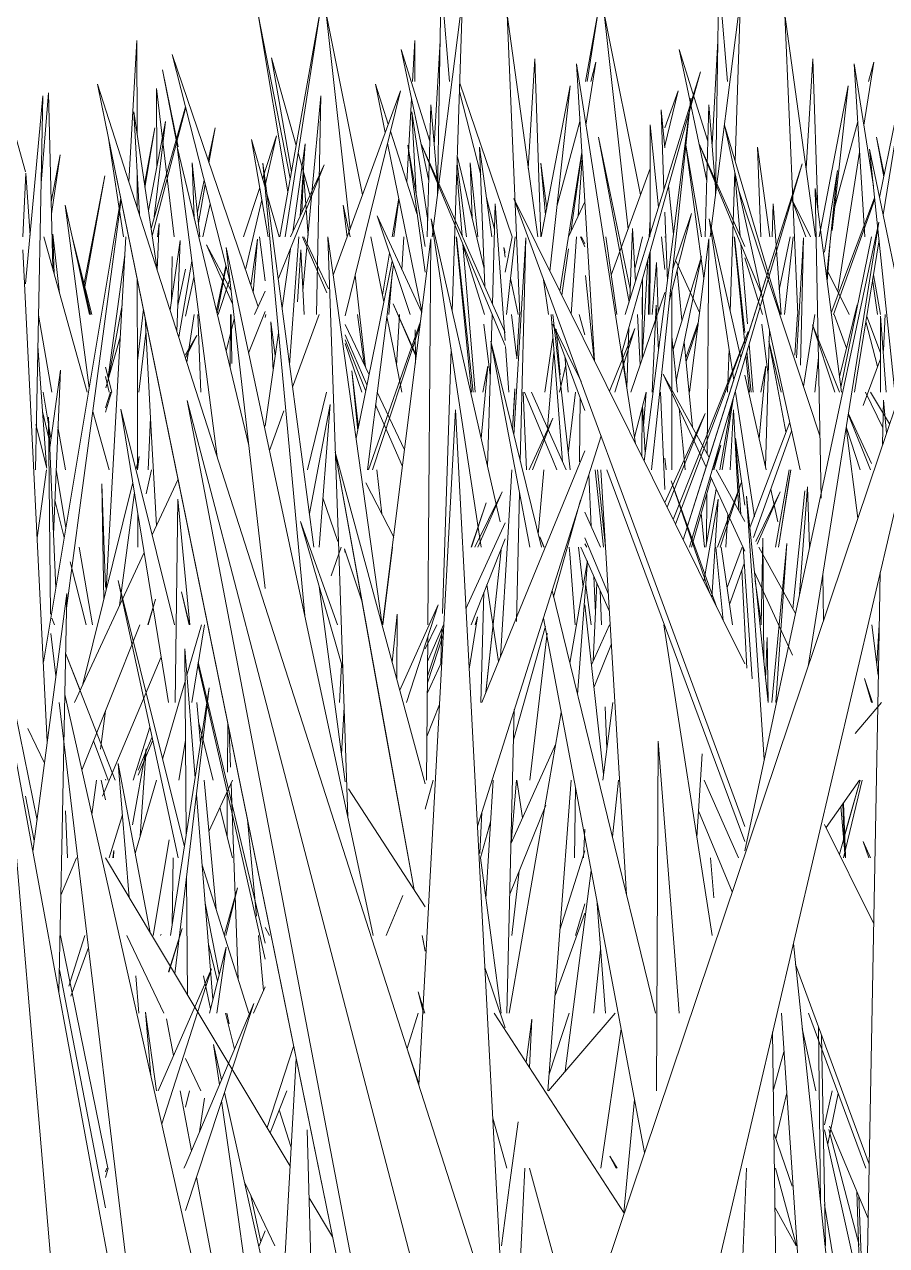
# Model space of a CAD drawing. Header units: millimetres. Extents: x -10020 to 20888, y -4665 to 12339.
# Drawn here: x 2876.51 to 2907.16, y 3072.05 to 3115.45 of the extents above; entities that cross this region are included whole.
import ezdxf

# ---------------------------------------------------------------- set-up
doc = ezdxf.new("R2010")
doc.units = ezdxf.units.MM
doc.layers.add('G-IMPT', color=8, linetype='Continuous', lineweight=9)

# ---------------------------------------------------------------- blocks, each defined once
blk = doc.blocks.new('Grass Array - 25_dwg-V37-West')
at = {"layer": 'G-IMPT'}
blk.add_line((2898.471, 3105.142), (2898.474, 3106.381), dxfattribs=at)
blk = doc.blocks.new('Grass Array - 25_dwg-V38-West')
at = {"layer": 'G-IMPT'}
for p, q in [((2891.194, 3109.421), (2891.317, 3117.087)), ((2891.619, 3113.419), (2891.317, 3117.087)), ((2891.001, 3107.901), (2892.082, 3116.393)), ((2891.719, 3105.25), (2892.082, 3116.393)), ((2885.584, 3107.901), (2887.031, 3115.987)), ((2885.775, 3107.901), (2887.031, 3115.987)), ((2888.527, 3109.39), (2887.236, 3115.838)), ((2888.085, 3108.178), (2887.236, 3115.838)), ((2894.753, 3107.901), (2893.663, 3115.8)), ((2894.118, 3105.142), (2893.663, 3115.8)), ((2880.223, 3109.853), (2880.503, 3114.874)), ((2880.51, 3111.572), (2880.503, 3114.874)), ((2890.923, 3111.306), (2889.898, 3114.557)), ((2890.884, 3109.889), (2889.898, 3114.557)), ((2891.075, 3111.166), (2891.281, 3114.865)), ((2906.905, 3109.301), (2908.014, 3114.749)), ((2907.033, 3108.687), (2908.014, 3114.749)), ((2875.413, 3114.264), (2876.55, 3110.205)), ((2884.812, 3105.409), (2881.758, 3114.385)), ((2883.816, 3106.294), (2881.758, 3114.385)), ((2894.652, 3114.224), (2894.418, 3110.33)), ((2894.418, 3110.33), (2894.652, 3114.224)), ((2894.652, 3114.224), (2894.864, 3107.901)), ((2898.234, 3100.537), (2896.129, 3114.054)), ((2896.768, 3103.49), (2896.129, 3114.054)), ((2896.47, 3111.866), (2896.824, 3114.105)), ((2896.638, 3113.419), (2896.824, 3114.105)), ((2897.736, 3103.741), (2900.54, 3113.761)), ((2897.863, 3105.142), (2900.54, 3113.761)), ((2894.84, 3064.311), (2879.107, 3113.33)), ((2879.107, 3113.33), (2881.504, 3101.573)), ((2892.425, 3048), (2879.107, 3113.33)), ((2894.881, 3107.901), (2895.909, 3113.261)), ((2895.183, 3106.681), (2895.909, 3113.261)), ((2876.55, 3106.228), (2877.166, 3112.908)), ((2876.935, 3101.419), (2877.166, 3112.908)), ((2887.488, 3106.536), (2889.873, 3113.087)), ((2887.912, 3105.089), (2889.873, 3113.087)), ((2899.001, 3101.511), (2900.202, 3112.826)), ((2881.008, 3108.197), (2882.231, 3112.522)), ((2881.047, 3107.934), (2882.231, 3112.466)), ((2890.829, 3107.901), (2890.959, 3112.591)), ((2891.198, 3109.668), (2890.959, 3112.591)), ((2899.273, 3111.06), (2899.138, 3112.416)), ((2899.243, 3109.585), (2899.138, 3112.416)), ((2880.395, 3112.346), (2881.224, 3106.734)), ((2880.395, 3112.346), (2880.596, 3108.693)), ((2895.437, 3108.983), (2896.254, 3111.998)), ((2898.535, 3099.932), (2900.137, 3112.32)), ((2899.046, 3108.952), (2898.746, 3111.885)), ((2898.746, 3107.983), (2898.746, 3111.885)), ((2903.387, 3105.142), (2901.393, 3111.863)), ((2901.909, 3109.542), (2901.393, 3111.863)), ((2883.359, 3100.082), (2881.932, 3111.1)), ((2884.485, 3100.487), (2881.932, 3111.1)), ((2885.06, 3109.656), (2884.574, 3111.365)), ((2885.175, 3107.901), (2884.574, 3111.365)), ((2886.047, 3108.07), (2886.491, 3111.207)), ((2886.309, 3108.634), (2886.491, 3111.207)), ((2890.752, 3107.559), (2890.139, 3111.155)), ((2890.752, 3106.649), (2890.139, 3111.155)), ((2893.592, 3104.503), (2890.603, 3111.227)), ((2893.592, 3104.038), (2890.603, 3111.227)), ((2892.875, 3106.117), (2892.69, 3111.084)), ((2893.121, 3107.901), (2892.69, 3111.084)), ((2898.046, 3106.044), (2896.914, 3111.441)), ((2898, 3105.581), (2896.914, 3111.441)), ((2895.537, 3105.967), (2896.319, 3110.912)), ((2908.075, 3103.666), (2906.548, 3111.019)), ((2907.454, 3102.383), (2906.548, 3111.019)), ((2882.544, 3108.554), (2882.468, 3110.526)), ((2882.749, 3107.901), (2882.468, 3110.526)), ((2886.022, 3099.294), (2884.981, 3110.517)), ((2886.8, 3096.865), (2884.981, 3110.517)), ((2885.53, 3106.395), (2887.158, 3110.463)), ((2885.969, 3107.901), (2887.158, 3110.463)), ((2892.072, 3107.922), (2891.881, 3110.24)), ((2899.927, 3097.13), (2904.15, 3110.492)), ((2904.15, 3110.492), (2900.151, 3096.865)), ((2904.15, 3110.492), (2900.676, 3099.5)), ((2905.406, 3110.258), (2904.954, 3107.358)), ((2904.954, 3107.358), (2905.406, 3110.258)), ((2905.406, 3110.258), (2905.021, 3106.469)), ((2876.45, 3107.901), (2876.553, 3110.168)), ((2876.709, 3107.952), (2876.553, 3110.168)), ((2880.514, 3108.946), (2880.512, 3110.215)), ((2895.704, 3048), (2910.215, 3110.025)), ((2906.545, 3099.117), (2910.215, 3110.025)), ((2885.56, 3107.901), (2885.126, 3109.426)), ((2899.578, 3107.997), (2899.407, 3109.713)), ((2904.786, 3100.828), (2901.902, 3109.542)), ((2904.084, 3099.624), (2901.902, 3109.542)), ((2905.553, 3102.383), (2904.611, 3109.62)), ((2904.83, 3098.615), (2904.611, 3109.62)), ((2877.182, 3092.78), (2879.935, 3109.271)), ((2878.81, 3102.533), (2877.956, 3109.02)), ((2878.824, 3105.142), (2877.956, 3109.02)), ((2878.503, 3098.445), (2879.943, 3109.23)), ((2882.853, 3107.901), (2883.11, 3109.068)), ((2893.141, 3105.517), (2893.245, 3109.073)), ((2893.592, 3104.22), (2893.245, 3109.073)), ((2893.901, 3109.262), (2902.113, 3092.728)), ((2893.901, 3109.262), (2896.432, 3102.383)), ((2905.186, 3105.204), (2906.731, 3109.281)), ((2905.267, 3105.142), (2906.735, 3109.239)), ((2890.219, 3105.142), (2889.043, 3108.65)), ((2890.631, 3105.211), (2889.043, 3108.65)), ((2893.415, 3097.775), (2890.972, 3108.541)), ((2892.748, 3096.865), (2890.972, 3108.541)), ((2898.748, 3108.514), (2898.713, 3107.901)), ((2898.748, 3108.514), (2898.739, 3107.901)), ((2899.363, 3106.338), (2899.273, 3108.774)), ((2899.441, 3105.652), (2900.225, 3108.729)), ((2899.559, 3106.768), (2900.225, 3108.729)), ((2881.225, 3106.731), (2881.298, 3108.375)), ((2881.241, 3107.901), (2881.298, 3108.375)), ((2898.034, 3105.692), (2898.121, 3108.192)), ((2898.228, 3106.318), (2898.121, 3108.192)), ((2906.88, 3108.417), (2904.364, 3092.632)), ((2906.88, 3108.417), (2904.611, 3097.786)), ((2877.196, 3107.901), (2878.743, 3102.383)), ((2878.91, 3105.142), (2878.215, 3107.847)), ((2878.862, 3105.142), (2878.215, 3107.847)), ((2879.415, 3095.354), (2880.115, 3107.901)), ((2881.26, 3107.901), (2881.262, 3107.907)), ((2881.26, 3107.901), (2881.262, 3107.907)), ((2882.976, 3107.612), (2883.849, 3106.003)), ((2882.976, 3107.612), (2883.904, 3105.522)), ((2883.904, 3105.522), (2882.976, 3107.612)), ((2885.936, 3103.35), (2886.257, 3107.901)), ((2887.261, 3105.913), (2886.397, 3107.901)), ((2887.312, 3106.053), (2886.437, 3107.901)), ((2889.23, 3094.106), (2887.297, 3107.898)), ((2887.667, 3097.07), (2887.297, 3107.898)), ((2889.288, 3105.586), (2888.825, 3107.901)), ((2889.625, 3097.224), (2890.96, 3107.823)), ((2890.848, 3094.106), (2890.96, 3107.823)), ((2892.405, 3102.383), (2891.858, 3107.901)), ((2892.463, 3102.383), (2891.868, 3107.901)), ((2892.329, 3104.804), (2892.096, 3107.637)), ((2893.592, 3106.65), (2893.847, 3107.901)), ((2893.645, 3105.142), (2893.955, 3107.901)), ((2894.328, 3107.862), (2893.906, 3100.855)), ((2894.328, 3107.862), (2894.136, 3099.921)), ((2899.273, 3106.739), (2899.154, 3107.901)), ((2905.531, 3102.549), (2906.62, 3107.901)), ((2906.098, 3102.909), (2906.887, 3107.789)), ((2877.322, 3089.956), (2876.457, 3107.44)), ((2885.931, 3096.966), (2883.674, 3107.524)), ((2885.071, 3095.399), (2883.674, 3107.524)), ((2885.666, 3105.375), (2885.963, 3107.478)), ((2892.867, 3105.142), (2892.101, 3107.571)), ((2898.73, 3107.293), (2898.698, 3105.142)), ((2898.745, 3105.142), (2898.746, 3107.35)), ((2899.564, 3103.896), (2900.577, 3107.201)), ((2899.679, 3102.77), (2900.577, 3107.201)), ((2905.04, 3106.32), (2905.134, 3107.582)), ((2888.3, 3100.745), (2889.584, 3107.035)), ((2888.703, 3099.624), (2889.623, 3106.918)), ((2898.666, 3107.066), (2898.469, 3103.558)), ((2898.828, 3105.142), (2898.971, 3106.988)), ((2899.038, 3105.233), (2898.971, 3106.988)), ((2880.526, 3102.942), (2880.519, 3106.404)), ((2882.231, 3105.084), (2882.534, 3106.455)), ((2888.63, 3103.266), (2888.267, 3106.539)), ((2889.584, 3106.602), (2889.465, 3105.142)), ((2895.134, 3105.142), (2894.963, 3106.375)), ((2896.758, 3103.51), (2896.454, 3106.529)), ((2898.466, 3103.55), (2898.474, 3106.381)), ((2899.882, 3104.934), (2899.707, 3106.697)), ((2906.829, 3105.142), (2906.66, 3106.387)), ((2906.935, 3105.142), (2906.687, 3106.552)), ((2884.688, 3105.142), (2885.071, 3105.968)), ((2898.07, 3102.383), (2899.273, 3105.925)), ((2899.525, 3099.624), (2899.516, 3105.946)), ((2890.432, 3103.63), (2889.613, 3105.523)), ((2890.439, 3103.688), (2889.613, 3105.523)), ((2898.819, 3102.383), (2898.97, 3105.477)), ((2899.044, 3103.869), (2898.97, 3105.477)), ((2905.483, 3102.921), (2906.114, 3105.481)), ((2877.009, 3105.112), (2877.485, 3102.384)), ((2877.485, 3102.383), (2877.009, 3105.112)), ((2880.796, 3105.048), (2881.017, 3101.01)), ((2882.279, 3103.447), (2882.545, 3105.142)), ((2882.781, 3102.383), (2882.675, 3105.142)), ((2883.82, 3103.272), (2883.832, 3105.142)), ((2883.88, 3103.402), (2883.856, 3105.142)), ((2884.477, 3103.765), (2885.071, 3105.249)), ((2885.071, 3105.037), (2885.09, 3105.142)), ((2886.041, 3102.562), (2886.98, 3105.142)), ((2889.637, 3103.843), (2889.391, 3105.073)), ((2892.973, 3099.722), (2893.13, 3105.142)), ((2894.105, 3105.142), (2894.01, 3103.563)), ((2894.01, 3103.563), (2894.105, 3105.142)), ((2895.636, 3099.905), (2895.227, 3105.142)), ((2895.904, 3099.624), (2895.296, 3105.142)), ((2898.399, 3103.352), (2898.296, 3105.142)), ((2904.608, 3105.142), (2904.207, 3102.576)), ((2904.207, 3102.576), (2904.608, 3105.142)), ((2906.939, 3103.773), (2906.448, 3105.072)), ((2906.938, 3105.076), (2906.94, 3102.383)), ((2906.938, 3105.076), (2907.136, 3102.383)), ((2907.136, 3102.383), (2906.938, 3105.076)), ((2907.05, 3103.86), (2907.11, 3105.142)), ((2883.678, 3103.842), (2883.966, 3104.988)), ((2885.262, 3104.884), (2885.427, 3103.688)), ((2885.262, 3104.884), (2885.35, 3103.142)), ((2888.759, 3102.994), (2887.912, 3104.784)), ((2890.591, 3104.895), (2888.736, 3099.624)), ((2890.575, 3104.766), (2888.877, 3099.624)), ((2892.329, 3104.804), (2892.529, 3102.383)), ((2893.068, 3102.989), (2892.839, 3104.801)), ((2896.293, 3102.763), (2895.297, 3104.795)), ((2896.433, 3101.732), (2895.297, 3104.795)), ((2897.301, 3102.417), (2898.212, 3104.641)), ((2897.497, 3102.383), (2898.212, 3104.641)), ((2897.924, 3102.53), (2897.999, 3104.682)), ((2905.312, 3102.383), (2904.524, 3104.775)), ((2905.481, 3102.383), (2904.524, 3104.775)), ((2906.837, 3103.288), (2906.419, 3104.893)), ((2879.407, 3102.537), (2879.916, 3104.335)), ((2880.575, 3102.383), (2880.827, 3104.473)), ((2885.071, 3101.173), (2885.54, 3104.485)), ((2888.685, 3102.634), (2887.912, 3104.415)), ((2888.641, 3102.418), (2887.912, 3104.236)), ((2894.885, 3096.865), (2893.089, 3104.187)), ((2894.477, 3096.865), (2893.089, 3104.187)), ((2895.292, 3104.31), (2895.009, 3102.383)), ((2899.719, 3102.383), (2899.518, 3104.347)), ((2899.567, 3097.854), (2902.236, 3104.53)), ((2899.648, 3097.692), (2902.236, 3104.53)), ((2900.26, 3101.135), (2899.96, 3104.155)), ((2877.288, 3099.743), (2876.987, 3104.011)), ((2888.499, 3102.383), (2887.912, 3104.11)), ((2889.637, 3103.843), (2889.929, 3102.383)), ((2891.368, 3094.508), (2891.675, 3103.917)), ((2893.724, 3102.383), (2893.608, 3104)), ((2895.333, 3103.787), (2895.099, 3101.113)), ((2892.745, 3100.727), (2892.981, 3103.303)), ((2892.809, 3102.383), (2892.981, 3103.303)), ((2895.526, 3102.383), (2895.751, 3103.349)), ((2895.832, 3102.383), (2895.713, 3103.671)), ((2904.73, 3103.613), (2904.605, 3102.383)), ((2906.32, 3101.903), (2906.94, 3103.563)), ((2877.406, 3100.407), (2877.786, 3103.162)), ((2877.539, 3097.318), (2877.786, 3103.162)), ((2879.618, 3102.383), (2879.391, 3103.27)), ((2879.522, 3102.383), (2879.391, 3102.933)), ((2880.526, 3102.942), (2880.532, 3099.624)), ((2888.354, 3101.011), (2888.143, 3103.132)), ((2888.378, 3101.128), (2888.143, 3103.132)), ((2900.742, 3099.708), (2899.219, 3103.021)), ((2900.853, 3100.061), (2899.219, 3103.021)), ((2906.098, 3102.909), (2906.012, 3102.383)), ((2893.859, 3101.05), (2893.946, 3102.503)), ((2877.452, 3100.741), (2877.178, 3102.383)), ((2879.391, 3101.825), (2879.562, 3102.383)), ((2879.391, 3101.667), (2879.605, 3102.383)), ((2884.817, 3092.411), (2882.297, 3102.077)), ((2888.319, 3070.558), (2882.297, 3102.077)), ((2886.572, 3099.624), (2887.248, 3102.383)), ((2890.017, 3100.335), (2889.05, 3102.378)), ((2893.859, 3101.05), (2893.939, 3102.383)), ((2894.354, 3099.624), (2894.236, 3102.383)), ((2895.275, 3099.993), (2894.281, 3102.383)), ((2895.761, 3099.624), (2894.535, 3102.383)), ((2895.841, 3100.196), (2896.098, 3102.383)), ((2896.236, 3099.903), (2896.264, 3102.187)), ((2896.433, 3102.382), (2898.002, 3098.117)), ((2898.197, 3100.776), (2898.607, 3102.383)), ((2898.52, 3101.179), (2898.614, 3102.383)), ((2899.273, 3098.922), (2899.113, 3102.383)), ((2901.312, 3099.624), (2901.697, 3102.134)), ((2907.027, 3101.107), (2906.409, 3102.383)), ((2907.264, 3101.254), (2906.578, 3102.383)), ((2907.046, 3102.099), (2907.016, 3100.515)), ((2907.046, 3102.099), (2907.152, 3100.92)), ((2878.937, 3101.694), (2879.517, 3099.624)), ((2879.936, 3101.775), (2881.844, 3094.106)), ((2879.936, 3101.775), (2881.495, 3092.161)), ((2892.425, 3048), (2881.504, 3101.573)), ((2885.732, 3101.713), (2885.218, 3100.302)), ((2886.641, 3098.061), (2887.379, 3101.94)), ((2886.985, 3096.865), (2887.379, 3101.94)), ((2889.942, 3099.742), (2888.993, 3101.926)), ((2890.529, 3077.745), (2891.832, 3101.747)), ((2892.337, 3092.13), (2891.832, 3101.747)), ((2898.462, 3101.814), (2898.46, 3100.083)), ((2898.572, 3100.218), (2898.482, 3101.891)), ((2900.702, 3101.615), (2899.273, 3098.453)), ((2899.273, 3098.453), (2900.702, 3101.615)), ((2900.702, 3101.615), (2899.35, 3098.29)), ((2899.911, 3100.506), (2899.778, 3101.805)), ((2901.225, 3099.624), (2901.645, 3101.953)), ((2906.585, 3099.624), (2905.794, 3101.601)), ((2905.796, 3101.612), (2906.62, 3099.845)), ((2876.935, 3101.419), (2876.899, 3099.624)), ((2877.305, 3099.675), (2876.915, 3101.23)), ((2877.622, 3095.413), (2877.359, 3101.488)), ((2877.43, 3094.485), (2877.359, 3101.488)), ((2877.966, 3099.624), (2877.701, 3101.147)), ((2877.966, 3099.624), (2877.701, 3101.147)), ((2880.91, 3099.624), (2880.992, 3101.473)), ((2894.456, 3099.624), (2895.291, 3101.454)), ((2894.567, 3099.624), (2895.291, 3101.454)), ((2899.001, 3101.511), (2898.801, 3099.624)), ((2902.848, 3099.036), (2903.712, 3101.315)), ((2906.136, 3097.899), (2905.717, 3101.119)), ((2906.222, 3099.624), (2905.721, 3101.144)), ((2881.202, 3097.635), (2881.017, 3101.01)), ((2892.609, 3086.95), (2897.005, 3100.828)), ((2902.113, 3098.359), (2901.78, 3100.748)), ((2901.971, 3098.036), (2901.78, 3100.748)), ((2902.425, 3097.213), (2903.781, 3100.998)), ((2887.549, 3100.245), (2890.752, 3088.46)), ((2887.549, 3100.245), (2889.241, 3090.879)), ((2890.359, 3084.694), (2887.549, 3100.245)), ((2894.135, 3094.692), (2896.433, 3100.298)), ((2899.911, 3100.506), (2900.001, 3099.624)), ((2900.969, 3099.624), (2901.263, 3100.501)), ((2901.011, 3099.624), (2901.263, 3100.501)), ((2880.47, 3099.624), (2880.586, 3100.092)), ((2880.524, 3099.624), (2880.586, 3100.092)), ((2895.275, 3099.993), (2895.428, 3099.624)), ((2899.273, 3100.038), (2899.322, 3099.624)), ((2876.956, 3087.164), (2874.426, 3099.624)), ((2876.964, 3097.202), (2877.298, 3099.624)), ((2877.981, 3097.564), (2877.638, 3099.624)), ((2880.837, 3098.768), (2881.026, 3099.624)), ((2889.208, 3098.059), (2889.034, 3099.624)), ((2893.832, 3099.624), (2893.699, 3097.405)), ((2894.969, 3099.624), (2894.769, 3097.338)), ((2896.659, 3097.605), (2896.568, 3099.45)), ((2897.089, 3096.865), (2896.797, 3099.624)), ((2896.877, 3099.624), (2897.165, 3096.865)), ((2897.001, 3099.624), (2897.914, 3084.517)), ((2902.113, 3086.413), (2897.214, 3099.624)), ((2899.927, 3097.13), (2900.676, 3099.5)), ((2902.113, 3096.724), (2900.891, 3099.384)), ((2902.113, 3097.778), (2901.094, 3099.624)), ((2903.212, 3096.865), (2903.693, 3099.624)), ((2903.316, 3096.865), (2903.747, 3099.624)), ((2903.747, 3099.624), (2903.683, 3099.215)), ((2878.587, 3092.002), (2880.358, 3099.171)), ((2879.33, 3095.009), (2879.264, 3099.125)), ((2879.391, 3095.444), (2879.264, 3099.125)), ((2881.048, 3097.303), (2881.97, 3099.288)), ((2886.022, 3099.294), (2886.472, 3094.437)), ((2888.644, 3099.156), (2889.638, 3097.224)), ((2894.84, 3064.311), (2906.545, 3099.117)), ((2900.858, 3095.255), (2899.499, 3099.23)), ((2901.121, 3094.726), (2899.499, 3099.23)), ((2900.218, 3096.865), (2900.922, 3099.315)), ((2901.149, 3096.865), (2901.983, 3099.162)), ((2901.237, 3096.865), (2901.983, 3099.162)), ((2902.848, 3099.036), (2902.266, 3097.501)), ((2903.316, 3096.865), (2903.683, 3099.215)), ((2904.06, 3095.201), (2904.343, 3099.013)), ((2904.414, 3096.865), (2904.343, 3099.013)), ((2877.591, 3098.535), (2877.922, 3097.213)), ((2879.886, 3094.799), (2880.416, 3098.812)), ((2881.87, 3091.347), (2881.967, 3098.582)), ((2882.382, 3094.106), (2881.967, 3098.582)), ((2887.121, 3098.623), (2887.649, 3097.07)), ((2893.488, 3098.831), (2892.524, 3096.865)), ((2893.488, 3098.831), (2892.622, 3096.865)), ((2894.109, 3098.809), (2893.998, 3094.23)), ((2896.279, 3098.537), (2895.318, 3095.102)), ((2900.659, 3095.655), (2901.168, 3098.574)), ((2900.727, 3096.865), (2901.1, 3098.93)), ((2900.947, 3095.076), (2901.168, 3098.574)), ((2902.942, 3091.347), (2902.172, 3098.685)), ((2902.805, 3089.324), (2902.172, 3098.685)), ((2904.249, 3098.875), (2903.822, 3094.682)), ((2878.503, 3098.445), (2878.003, 3094.701)), ((2880.535, 3098.081), (2880.537, 3096.865)), ((2892.383, 3096.865), (2892.918, 3098.444)), ((2892.402, 3096.865), (2892.918, 3098.444)), ((2896.988, 3096.865), (2896.433, 3098.114)), ((2902.113, 3086.946), (2898.002, 3098.117)), ((2900.565, 3098.073), (2900.685, 3096.865)), ((2887.822, 3092.555), (2886.323, 3097.788)), ((2887.64, 3094.106), (2886.323, 3097.788)), ((2892.203, 3094.683), (2893.592, 3097.73)), ((2902.113, 3086.08), (2904.611, 3097.786)), ((2889.625, 3097.224), (2889.233, 3094.106)), ((2893.433, 3092.978), (2893.699, 3097.405)), ((2894.987, 3096.865), (2894.831, 3097.236)), ((2894.974, 3096.865), (2894.831, 3097.236)), ((2896.433, 3097.207), (2897.269, 3095.196)), ((2878.929, 3094.106), (2878.448, 3096.865)), ((2878.929, 3094.106), (2878.448, 3096.865)), ((2885.931, 3096.966), (2888.903, 3083.07)), ((2887.765, 3096.865), (2887.407, 3095.85)), ((2887.667, 3097.07), (2888.002, 3087.284)), ((2888.504, 3094.963), (2887.884, 3096.81)), ((2887.912, 3096.683), (2887.884, 3096.81)), ((2889.595, 3096.865), (2889.244, 3094.106)), ((2892.383, 3094.106), (2893.592, 3097.162)), ((2892.909, 3091.7), (2893.454, 3096.771)), ((2892.915, 3091.716), (2893.454, 3096.771)), ((2895.892, 3096.629), (2895.873, 3096.865)), ((2896.364, 3095.451), (2896.208, 3096.865)), ((2897.306, 3094.58), (2896.283, 3096.865)), ((2896.504, 3096.865), (2896.433, 3096.992)), ((2901.083, 3096.865), (2901.352, 3094.261)), ((2901.271, 3096.865), (2901.68, 3094.106)), ((2901.68, 3094.106), (2901.271, 3096.865)), ((2902.025, 3096.865), (2901.483, 3095.435)), ((2902.383, 3092.185), (2902.053, 3096.865)), ((2903.914, 3094.516), (2902.617, 3096.865)), ((2902.694, 3094.106), (2902.761, 3097.192)), ((2902.787, 3092.826), (2902.761, 3097.192)), ((2903.073, 3091.347), (2903.607, 3097.006)), ((2903.222, 3091.347), (2903.607, 3097.006)), ((2878.138, 3096.353), (2878.701, 3094.106)), ((2878.283, 3091.347), (2880.761, 3096.684)), ((2895.892, 3096.629), (2896.089, 3094.106)), ((2895.896, 3092.746), (2896.525, 3096.384)), ((2896.17, 3091.628), (2896.525, 3096.384)), ((2901.572, 3094.833), (2902.094, 3096.29)), ((2903.812, 3093.028), (2902.456, 3095.978)), ((2906.93, 3095.987), (2906.864, 3092.482)), ((2882.193, 3086.214), (2879.846, 3095.687)), ((2881.636, 3087.373), (2879.846, 3095.687)), ((2887.912, 3088.528), (2886.986, 3095.471)), ((2893.365, 3092.812), (2892.95, 3095.539)), ((2896.461, 3095.523), (2896.656, 3094.106)), ((2896.726, 3092.814), (2896.861, 3095.573)), ((2896.81, 3094.527), (2896.746, 3095.831)), ((2902.695, 3094.186), (2902.489, 3095.668)), ((2904.884, 3095.892), (2904.916, 3094.272)), ((2876.81, 3086.049), (2878.013, 3095.227)), ((2877.94, 3091.628), (2878.013, 3095.227)), ((2880.894, 3094.106), (2881.168, 3095.027)), ((2880.909, 3094.106), (2881.168, 3095.027)), ((2882.372, 3094.106), (2882.09, 3095.288)), ((2882.36, 3094.106), (2882.09, 3095.288)), ((2892.73, 3091.347), (2892.844, 3095.271)), ((2898.946, 3080.311), (2895.262, 3095.327)), ((2897.026, 3094.106), (2896.973, 3095.324)), ((2889.848, 3091.785), (2891.221, 3094.815)), ((2890.084, 3091.347), (2891.221, 3094.815)), ((2894.135, 3094.692), (2892.764, 3091.347)), ((2897.096, 3088.803), (2896.433, 3094.824)), ((2877.482, 3094.352), (2877.578, 3094.106)), ((2877.482, 3094.352), (2877.578, 3094.106)), ((2889.578, 3092.781), (2889.757, 3094.485)), ((2889.744, 3092.171), (2889.757, 3094.485)), ((2892.316, 3092.53), (2892.613, 3094.399)), ((2892.533, 3094.106), (2892.613, 3094.399)), ((2894.954, 3094.351), (2898.555, 3075.357)), ((2877.628, 3092.293), (2877.447, 3093.805)), ((2880.611, 3094.106), (2878.546, 3088.947)), ((2882.283, 3092.322), (2882.8, 3094.106)), ((2882.453, 3091.347), (2882.907, 3094.106)), ((2891.171, 3094.106), (2890.752, 3093.251)), ((2890.831, 3092.051), (2891.4, 3093.793)), ((2890.833, 3092.283), (2891.41, 3093.989)), ((2891.408, 3094.106), (2890.837, 3092.81)), ((2891.31, 3092.726), (2891.351, 3093.977)), ((2895.027, 3094.065), (2893.896, 3090.022)), ((2895.091, 3093.815), (2894.477, 3088.588)), ((2897.31, 3094.106), (2896.668, 3092.686)), ((2896.668, 3092.686), (2897.31, 3094.106)), ((2900.955, 3083.07), (2899.236, 3094.106)), ((2906.861, 3092.322), (2906.629, 3094.106)), ((2906.809, 3092.723), (2906.887, 3094.106)), ((2890.803, 3088.588), (2890.844, 3093.666)), ((2897.376, 3093.431), (2896.755, 3091.903)), ((2902.855, 3092.178), (2902.913, 3093.658)), ((2902.945, 3091.347), (2902.913, 3093.658)), ((2877.97, 3093.102), (2879.734, 3088.588)), ((2877.97, 3093.101), (2878.485, 3091.783)), ((2879.283, 3088.025), (2881.363, 3092.974)), ((2882.576, 3088.665), (2882.208, 3093.254)), ((2882.259, 3086.633), (2882.208, 3093.254)), ((2884.01, 3086.879), (2882.678, 3092.713)), ((2885.071, 3082.79), (2882.688, 3092.778)), ((2887.708, 3091.347), (2887.785, 3092.684)), ((2890.828, 3091.669), (2891.346, 3092.805)), ((2906.025, 3048), (2906.864, 3092.482)), ((2877.142, 3084.248), (2875.689, 3092.117)), ((2878.349, 3060.998), (2875.689, 3092.117)), ((2881.419, 3089.34), (2882.231, 3092.142)), ((2881.626, 3091.347), (2881.495, 3092.161)), ((2884.817, 3092.411), (2892.285, 3063.757)), ((2892.337, 3092.13), (2893.592, 3068.243)), ((2906.366, 3092.205), (2906.616, 3091.347)), ((2906.366, 3092.205), (2906.653, 3091.347)), ((2906.653, 3091.347), (2906.366, 3092.205)), ((2877.94, 3091.628), (2877.847, 3086.783)), ((2877.94, 3091.628), (2887.795, 3048)), ((2881.702, 3083.07), (2883.077, 3091.866)), ((2882.128, 3083.951), (2883.077, 3091.866)), ((2878.434, 3085.585), (2877.742, 3091.347)), ((2882.771, 3089.907), (2882.637, 3091.347)), ((2887.781, 3089.509), (2887.869, 3091.178)), ((2891.263, 3091.277), (2890.816, 3090.146)), ((2897.068, 3088.588), (2897.425, 3091.347)), ((2897.215, 3089.72), (2897.151, 3091.201)), ((2906.035, 3090.247), (2906.98, 3091.347)), ((2879.211, 3089.695), (2879.391, 3091.052)), ((2890.358, 3084.695), (2889.241, 3090.879)), ((2890.359, 3084.694), (2889.241, 3090.879)), ((2893.922, 3091.095), (2893.66, 3080.311)), ((2895.059, 3087.909), (2895.591, 3090.988)), ((2877.222, 3089.192), (2876.632, 3090.427)), ((2880.377, 3088.588), (2880.968, 3090.478)), ((2882.701, 3090.66), (2883.216, 3088.588)), ((2883.725, 3088.875), (2883.736, 3090.623)), ((2883.833, 3089.053), (2883.785, 3090.385)), ((2879.484, 3088.588), (2878.961, 3089.983)), ((2881.043, 3090.129), (2880.552, 3088.949)), ((2880.552, 3088.767), (2881.067, 3090.016)), ((2881.998, 3088.588), (2882.231, 3090.002)), ((2893.807, 3086.352), (2895.399, 3089.877)), ((2893.807, 3086.352), (2895.399, 3089.877)), ((2898.98, 3077.552), (2899.041, 3089.969)), ((2899.615, 3082.501), (2899.041, 3089.969)), ((2879.391, 3089.465), (2879.733, 3088.588)), ((2880.353, 3087.005), (2880.831, 3089.697)), ((2880.625, 3086.6), (2880.831, 3089.697)), ((2900.596, 3089.52), (2900.41, 3086.568)), ((2880.978, 3083.173), (2879.842, 3089.182)), ((2880.235, 3084.413), (2879.842, 3089.182)), ((2878.903, 3087.365), (2879.065, 3088.588)), ((2879.391, 3087.89), (2879.234, 3088.588)), ((2879.401, 3088.588), (2879.391, 3088.624)), ((2880.447, 3085.984), (2881.201, 3088.588)), ((2882.893, 3088.588), (2883.318, 3084.001)), ((2883.061, 3086.768), (2883.908, 3088.588)), ((2890.752, 3087.554), (2891.033, 3088.588)), ((2892.915, 3084.37), (2893.168, 3088.588)), ((2894.004, 3088.588), (2893.808, 3086.355)), ((2894.211, 3087.247), (2894.007, 3088.588)), ((2895.119, 3077.552), (2895.943, 3088.588)), ((2897.63, 3088.588), (2897.415, 3086.569)), ((2901.894, 3085.829), (2900.667, 3088.588)), ((2905.007, 3086.903), (2906.196, 3088.588)), ((2905.476, 3085.958), (2906.213, 3088.588)), ((2905.624, 3085.829), (2906.29, 3088.588)), ((2906.211, 3088.588), (2905.626, 3086.501)), ((2906.213, 3088.588), (2905.627, 3086.495)), ((2883.208, 3080.794), (2882.623, 3088.084)), ((2883.71, 3086.604), (2883.72, 3088.184)), ((2884.108, 3081.493), (2883.854, 3088.473)), ((2888.027, 3088.283), (2890.752, 3084.089)), ((2896.065, 3085.829), (2896.096, 3088.328)), ((2876.55, 3088.021), (2876.859, 3086.429)), ((2895.059, 3087.909), (2893.744, 3080.311)), ((2895.047, 3087.702), (2893.763, 3084.541)), ((2905.666, 3086.001), (2905.535, 3087.651)), ((2905.668, 3085.889), (2905.602, 3087.746)), ((2905.694, 3085.889), (2905.621, 3087.773)), ((2878.037, 3085.829), (2877.965, 3087.494)), ((2879.515, 3085.829), (2879.992, 3087.358)), ((2881.636, 3087.373), (2881.969, 3085.829)), ((2883.457, 3087.619), (2883.903, 3085.829)), ((2892.702, 3085.984), (2892.769, 3087.454)), ((2900.469, 3087.501), (2901.669, 3084.616)), ((2877.847, 3086.783), (2877.733, 3081.048)), ((2884.01, 3086.879), (2885.071, 3082.229)), ((2884.437, 3087.186), (2884.762, 3083.755)), ((2893.079, 3087.104), (2892.722, 3085.83)), ((2896.383, 3085.829), (2896.433, 3086.851)), ((2904.954, 3087.009), (2906.695, 3083.503)), ((2881.649, 3086.471), (2881.089, 3083.07)), ((2906.327, 3086.41), (2906.585, 3085.829)), ((2906.327, 3086.41), (2906.519, 3085.829)), ((2906.519, 3085.829), (2906.327, 3086.41)), ((2879.649, 3085.829), (2879.689, 3086.088)), ((2879.669, 3085.829), (2879.689, 3086.088)), ((2895.546, 3083.271), (2896.433, 3086.076)), ((2895.546, 3083.271), (2896.433, 3086.076)), ((2878.361, 3085.829), (2877.802, 3084.498)), ((2881.296, 3061.758), (2878.434, 3085.585)), ((2881.062, 3083.034), (2879.387, 3085.829)), ((2881.764, 3083.464), (2881.796, 3085.829)), ((2882.825, 3085.562), (2884.481, 3080.311)), ((2893.131, 3082.73), (2892.722, 3085.829)), ((2900.896, 3085.829), (2901.018, 3084.404)), ((2905.694, 3085.889), (2905.697, 3085.829)), ((2882.27, 3085.142), (2882.302, 3080.963)), ((2894.099, 3085.369), (2893.829, 3083.07)), ((2895.732, 3078.249), (2896.654, 3085.383)), ((2883.607, 3083.082), (2884.085, 3084.757)), ((2883.667, 3083.07), (2884.085, 3084.757)), ((2877.142, 3084.248), (2882.456, 3055.48)), ((2882.934, 3084.214), (2883.435, 3081.685)), ((2883.435, 3081.685), (2882.934, 3084.214)), ((2889.956, 3084.495), (2889.372, 3083.07)), ((2896.433, 3084.194), (2896.103, 3083.07)), ((2896.85, 3084.351), (2897.165, 3080.311)), ((2881.858, 3081.705), (2882.128, 3083.951)), ((2895.371, 3080.932), (2896.433, 3083.859)), ((2881.63, 3081.778), (2882.113, 3083.312)), ((2881.636, 3081.764), (2882.113, 3083.312)), ((2885.071, 3083.353), (2885.223, 3083.07)), ((2885.223, 3083.07), (2885.071, 3083.353)), ((2879.467, 3074.793), (2877.787, 3083.07)), ((2878.089, 3081.266), (2878.653, 3083.07)), ((2881.46, 3080.311), (2880.143, 3083.07)), ((2885.951, 3074.873), (2881.062, 3083.034)), ((2881.364, 3083.12), (2881.341, 3083.07)), ((2884.827, 3083.07), (2885.012, 3081.108)), ((2890.752, 3082.515), (2890.652, 3083.07)), ((2890.752, 3082.517), (2890.652, 3083.07)), ((2890.752, 3082.517), (2890.652, 3083.07)), ((2878.788, 3082.64), (2878.16, 3080.916)), ((2883.375, 3081.448), (2883.051, 3082.755)), ((2883.085, 3080.311), (2883.683, 3082.657)), ((2883.343, 3080.311), (2883.683, 3082.657)), ((2893.131, 3082.73), (2893.449, 3080.311)), ((2896.99, 3082.558), (2896.751, 3080.311)), ((2899.615, 3082.501), (2899.783, 3080.311)), ((2903.841, 3082.782), (2905.761, 3064.486)), ((2906.533, 3074.935), (2903.919, 3082.039)), ((2877.749, 3081.844), (2879.391, 3073.384)), ((2880.464, 3081.632), (2880.573, 3080.311)), ((2881.26, 3077.552), (2883.155, 3081.881)), ((2881.387, 3076.37), (2883.155, 3081.881)), ((2882.873, 3081.63), (2883.124, 3080.464)), ((2893.592, 3079.787), (2892.873, 3081.933)), ((2885.071, 3081.238), (2884.651, 3080.311)), ((2890.5, 3081.062), (2890.694, 3080.311)), ((2890.5, 3081.062), (2890.747, 3080.311)), ((2890.747, 3080.311), (2890.5, 3081.062)), ((2881.206, 3077.552), (2880.816, 3080.341)), ((2880.998, 3078.091), (2880.816, 3080.341)), ((2882.216, 3074.878), (2884.665, 3080.656)), ((2882.231, 3073.296), (2884.665, 3080.656)), ((2883.974, 3079.027), (2883.656, 3080.311)), ((2883.708, 3080.311), (2883.784, 3079.929)), ((2890.108, 3079.054), (2890.506, 3080.311)), ((2893.207, 3080.311), (2897.829, 3073.198)), ((2897.503, 3080.311), (2895.133, 3077.552)), ((2895.163, 3078.14), (2895.867, 3080.311)), ((2904.535, 3063.757), (2903.415, 3080.311)), ((2906.422, 3074.793), (2904.376, 3080.311)), ((2881.806, 3078.799), (2881.559, 3080.104)), ((2894.343, 3078.563), (2894.549, 3080.089)), ((2894.466, 3078.374), (2894.549, 3080.089)), ((2897.723, 3079.746), (2897, 3074.793)), ((2903.248, 3069.275), (2903.106, 3079.639)), ((2904.646, 3077.552), (2904.158, 3079.759)), ((2904.737, 3079.816), (2904.807, 3073.582)), ((2904.99, 3072.034), (2904.84, 3079.535)), ((2883.234, 3079.198), (2883.515, 3077.942)), ((2883.234, 3079.198), (2883.438, 3077.761)), ((2885.133, 3076.24), (2886.076, 3079.118)), ((2882.776, 3077.552), (2882.231, 3078.695)), ((2885.635, 3069.275), (2886.167, 3078.698)), ((2890.137, 3078.964), (2890.532, 3077.802)), ((2903.134, 3077.598), (2903.508, 3078.935)), ((2882.445, 3075.418), (2882.041, 3077.552)), ((2882.231, 3076.964), (2882.381, 3077.552)), ((2882.73, 3076.091), (2882.904, 3077.286)), ((2883.616, 3077.486), (2886.685, 3063.757)), ((2885.831, 3077.552), (2885.241, 3076.059)), ((2897.817, 3073.217), (2898.199, 3077.235)), ((2903.215, 3075.845), (2903.608, 3077.471)), ((2905.221, 3077.552), (2904.954, 3076.343)), ((2905.062, 3075.666), (2905.437, 3077.449)), ((2883.519, 3077.191), (2884.034, 3073.569)), ((2885.564, 3076.875), (2885.988, 3075.528)), ((2893.154, 3076.581), (2893.655, 3074.793)), ((2893.765, 3074.286), (2894.056, 3076.443)), ((2886.556, 3076.159), (2886.923, 3063.757)), ((2903.156, 3076.015), (2903.802, 3074.161)), ((2906.43, 3069.472), (2904.954, 3076.158)), ((2906.179, 3072.06), (2905.104, 3076.177)), ((2905.129, 3076.295), (2906.497, 3073.004)), ((2897.319, 3075.219), (2897.539, 3074.793)), ((2897.319, 3075.219), (2897.578, 3074.793)), ((2879.49, 3074.793), (2879.391, 3074.471)), ((2879.391, 3074.663), (2879.432, 3074.793)), ((2882.216, 3074.878), (2882.18, 3074.793)), ((2893.925, 3067.161), (2894.293, 3074.793)), ((2894.467, 3074.793), (2895.966, 3069.275)), ((2902.172, 3074.793), (2901.955, 3069.275)), ((2903.202, 3074.793), (2903.955, 3072.034)), ((2885.172, 3060.998), (2882.622, 3074.479)), ((2885.41, 3072.034), (2884.328, 3074.3)), ((2893.765, 3074.286), (2893.461, 3072.034)), ((2884.552, 3073.832), (2884.908, 3072.178)), ((2906.222, 3070.417), (2906.094, 3073.972)), ((2906.165, 3073.803), (2906.313, 3070.003)), ((2885.821, 3060.998), (2884.034, 3073.569)), ((2887.461, 3072.354), (2886.627, 3073.746)), ((2903.192, 3073.385), (2903.941, 3072.034)), ((2904.954, 3073.504), (2906.094, 3066.516)), ((2885.071, 3072.576), (2884.849, 3072.034))]:
    blk.add_line(p, q, dxfattribs=at)
blk = doc.blocks.new('Grass Array - Grass Array-V40-West')
for name in ['Grass Array - 25_dwg-V38-West', 'Grass Array - 25_dwg-V37-West', 'Grass Array - 25_dwg-V37-West', 'Grass Array - 25_dwg-V37-West', 'Grass Array - 25_dwg-V37-West', 'Grass Array - 25_dwg-V37-West', 'Grass Array - 25_dwg-V37-West', 'Grass Array - 25_dwg-V37-West', 'Grass Array - 25_dwg-V37-West', 'Grass Array - 25_dwg-V37-West']:
    blk.add_blockref(name, (0, 0))
blk = doc.blocks.new('Grass Array - 25_dwg-V44-West')
at = {"layer": 'G-IMPT'}
for p, q in [((2901.073, 3109.421), (2901.196, 3117.087)), ((2901.499, 3113.419), (2901.196, 3117.087)), ((2900.88, 3107.901), (2901.961, 3116.393)), ((2901.772, 3110.585), (2901.961, 3116.393)), ((2896.45, 3113.419), (2896.91, 3115.987)), ((2896.511, 3113.419), (2896.91, 3115.987)), ((2885.954, 3109.968), (2884.821, 3115.803)), ((2885.871, 3109.504), (2884.821, 3115.803)), ((2898.406, 3109.39), (2897.115, 3115.838)), ((2897.965, 3108.178), (2897.115, 3115.838)), ((2904.632, 3107.901), (2903.542, 3115.8)), ((2903.998, 3105.142), (2903.542, 3115.8)), ((2890.302, 3113.419), (2890.383, 3114.874)), ((2890.385, 3113.419), (2890.383, 3114.874)), ((2900.803, 3111.306), (2899.777, 3114.557)), ((2900.763, 3109.889), (2899.777, 3114.557)), ((2900.955, 3111.166), (2901.161, 3114.865)), ((2885.292, 3114.264), (2886.165, 3111.149)), ((2885.292, 3114.264), (2885.998, 3110.216)), ((2885.998, 3110.216), (2885.292, 3114.264)), ((2904.532, 3114.224), (2904.297, 3110.33)), ((2904.297, 3110.33), (2904.532, 3114.224)), ((2904.532, 3114.224), (2904.711, 3108.85)), ((2881.976, 3111.1), (2881.42, 3113.837)), ((2881.951, 3111.1), (2881.42, 3113.837)), ((2906.687, 3109.7), (2906.009, 3114.054)), ((2906.38, 3107.901), (2906.009, 3114.054)), ((2906.349, 3111.866), (2906.703, 3114.105)), ((2906.518, 3113.419), (2906.703, 3114.105)), ((2889.443, 3111.907), (2888.987, 3113.33)), ((2888.987, 3113.33), (2889.336, 3111.614)), ((2889.336, 3111.614), (2888.987, 3113.33)), ((2893.843, 3107.901), (2891.983, 3113.367)), ((2904.76, 3107.901), (2905.789, 3113.261)), ((2905.221, 3108.122), (2905.789, 3113.261)), ((2877.368, 3113.014), (2877.103, 3109.808)), ((2877.103, 3109.808), (2877.368, 3113.014)), ((2877.368, 3113.014), (2877.512, 3106.777)), ((2881.83, 3107.901), (2881.2, 3113.171)), ((2881.217, 3110.409), (2881.2, 3113.171)), ((2886.408, 3105.994), (2887.045, 3112.908)), ((2886.889, 3105.142), (2887.045, 3112.908)), ((2892.727, 3110.101), (2891.973, 3113.062)), ((2899.273, 3111.134), (2899.752, 3113.087)), ((2899.273, 3111.772), (2899.752, 3113.087)), ((2890.103, 3109.853), (2890.267, 3112.808)), ((2900.709, 3107.901), (2900.838, 3112.591)), ((2901.077, 3109.668), (2900.838, 3112.591)), ((2880.914, 3108.833), (2881.522, 3111.995)), ((2881.125, 3108.611), (2881.522, 3111.995)), ((2890.274, 3112.346), (2890.845, 3108.482)), ((2890.274, 3112.346), (2890.435, 3109.419)), ((2905.316, 3108.983), (2906.133, 3111.998)), ((2881.149, 3111.773), (2880.776, 3109.766)), ((2880.793, 3109.653), (2881.149, 3111.773)), ((2883.04, 3110.616), (2883.283, 3111.778)), ((2883.067, 3110.536), (2883.283, 3111.778)), ((2890.473, 3108.697), (2889.523, 3111.66)), ((2880.034, 3107.901), (2879.5, 3111.404)), ((2884.974, 3109.961), (2885.474, 3111.492)), ((2885.055, 3109.676), (2885.474, 3111.492)), ((2889.416, 3111.224), (2890.635, 3105.244)), ((2890.635, 3105.244), (2889.416, 3111.224)), ((2900.573, 3107.901), (2900.018, 3111.155)), ((2900.662, 3106.421), (2900.018, 3111.155)), ((2902.113, 3107.558), (2900.482, 3111.227)), ((2902.709, 3105.871), (2900.482, 3111.227)), ((2902.688, 3107.901), (2902.569, 3111.084)), ((2903, 3107.901), (2902.569, 3111.084)), ((2907.071, 3110.117), (2906.794, 3111.441)), ((2907.054, 3110.033), (2906.794, 3111.441)), ((2877.457, 3109.141), (2877.779, 3110.818)), ((2877.467, 3108.719), (2877.779, 3110.818)), ((2886.239, 3110.886), (2886.705, 3109.222)), ((2892.85, 3106.78), (2891.898, 3110.74)), ((2895.926, 3108.07), (2896.322, 3110.866)), ((2896.189, 3108.634), (2896.333, 3110.682)), ((2905.417, 3105.967), (2906.198, 3110.912)), ((2892.225, 3107.901), (2891.89, 3110.493)), ((2892.423, 3108.554), (2892.348, 3110.526)), ((2892.628, 3107.901), (2892.348, 3110.526)), ((2895.03, 3108.68), (2894.86, 3110.517)), ((2895.074, 3108.909), (2894.86, 3110.517)), ((2897.367, 3106.536), (2898.746, 3110.324)), ((2879.367, 3110.066), (2878.605, 3106.121)), ((2879.367, 3110.066), (2878.634, 3105.993)), ((2882.655, 3108.776), (2882.894, 3109.918)), ((2886.369, 3108.762), (2886.432, 3110.168)), ((2886.589, 3107.952), (2886.432, 3110.168)), ((2901.598, 3105.25), (2901.76, 3110.212)), ((2901.952, 3107.922), (2901.765, 3110.188)), ((2882.696, 3108.396), (2882.933, 3109.763)), ((2884.3, 3107.901), (2884.872, 3109.649)), ((2884.384, 3106.774), (2884.947, 3109.213)), ((2887.982, 3107.901), (2887.835, 3109.02)), ((2888.085, 3107.901), (2887.835, 3109.02)), ((2889.585, 3107.901), (2889.814, 3109.271)), ((2889.645, 3107.901), (2889.822, 3109.23)), ((2893.218, 3108.167), (2892.933, 3109.288)), ((2895.848, 3107.901), (2896.426, 3109.146)), ((2903.09, 3107.901), (2903.124, 3109.073)), ((2903.406, 3105.142), (2903.124, 3109.073)), ((2903.78, 3109.262), (2904.456, 3107.901)), ((2903.78, 3109.262), (2904.281, 3107.901)), ((2901.972, 3103.601), (2900.851, 3108.541)), ((2901.723, 3102.811), (2900.851, 3108.541)), ((2877.757, 3105.9), (2877.52, 3107.991)), ((2877.567, 3106.579), (2877.52, 3107.991)), ((2881.683, 3105.306), (2882.048, 3107.769)), ((2881.928, 3104.541), (2882.048, 3107.769)), ((2884.552, 3106.174), (2884.795, 3107.817)), ((2884.64, 3105.913), (2884.795, 3107.817)), ((2885.071, 3106.334), (2884.865, 3107.901)), ((2889.929, 3106.731), (2889.994, 3107.901)), ((2895.942, 3105.152), (2896.137, 3107.901)), ((2896.433, 3107.541), (2896.276, 3107.901)), ((2896.433, 3107.655), (2896.316, 3107.901)), ((2897.563, 3105.142), (2897.176, 3107.898)), ((2898.203, 3106.768), (2898.48, 3107.901)), ((2899.273, 3107.89), (2899.268, 3107.901)), ((2900.154, 3102.383), (2900.839, 3107.823)), ((2900.777, 3100.199), (2900.839, 3107.823)), ((2902.113, 3104.106), (2901.738, 3107.901)), ((2902.113, 3104.505), (2901.748, 3107.901)), ((2902.209, 3104.804), (2901.975, 3107.637)), ((2903.343, 3106.018), (2903.727, 3107.901)), ((2903.524, 3105.142), (2903.834, 3107.901)), ((2904.207, 3107.862), (2903.951, 3103.599)), ((2904.207, 3107.862), (2904.098, 3103.344)), ((2879.482, 3102.914), (2880.078, 3107.244)), ((2881.732, 3105.636), (2881.762, 3107.201)), ((2886.218, 3105.593), (2886.337, 3107.44)), ((2886.45, 3105.142), (2886.337, 3107.44)), ((2889.239, 3105.829), (2889.488, 3107.32)), ((2893.592, 3107.34), (2893.553, 3107.524)), ((2893.592, 3107.182), (2893.553, 3107.524)), ((2895.609, 3105.824), (2895.843, 3107.478)), ((2881.963, 3105.462), (2882.231, 3106.747)), ((2881.992, 3104.341), (2882.459, 3107.03)), ((2883.335, 3105.267), (2883.668, 3106.872)), ((2883.361, 3105.158), (2883.675, 3106.845)), ((2900.51, 3105.211), (2899.675, 3107.019)), ((2902.747, 3105.142), (2902.113, 3107.15)), ((2883.398, 3105.142), (2883.797, 3106.365)), ((2894.062, 3105.142), (2893.789, 3106.422)), ((2905.046, 3106.714), (2905.826, 3105.142)), ((2879.979, 3105.474), (2879.484, 3102.809)), ((2880.525, 3103.498), (2880.739, 3105.325)), ((2888.579, 3103.375), (2888.346, 3105.142)), ((2889.739, 3103.332), (2889.84, 3105.142)), ((2893.998, 3103.668), (2893.828, 3105.142)), ((2896.433, 3104.414), (2896.225, 3105.142)), ((2903.984, 3105.142), (2903.897, 3103.692)), ((2903.897, 3103.692), (2903.984, 3105.142)), ((2905.296, 3105.142), (2905.736, 3103.948)), ((2890.404, 3103.409), (2890.402, 3104.596)), ((2895.558, 3102.99), (2895.406, 3104.624)), ((2900.47, 3104.895), (2900.015, 3103.601)), ((2900.454, 3104.766), (2900.028, 3103.474)), ((2902.947, 3102.989), (2902.718, 3104.801)), ((2902.852, 3099.722), (2902.993, 3104.58)), ((2882.231, 3103.603), (2882.633, 3104.394)), ((2882.231, 3103.709), (2882.633, 3104.394)), ((2903.411, 3102.383), (2902.968, 3104.187)), ((2903.579, 3100.965), (2902.968, 3104.187)), ((2897.925, 3102.556), (2897.751, 3103.797)), ((2901.504, 3102.383), (2901.554, 3103.917)), ((2902.342, 3102.383), (2902.189, 3103.807)), ((2902.268, 3104.079), (2902.408, 3102.383)), ((2902.284, 3102.383), (2902.154, 3103.691)), ((2902.624, 3100.727), (2902.86, 3103.303)), ((2902.688, 3102.383), (2902.86, 3103.303)), ((2902.875, 3099.624), (2902.113, 3102.978)), ((2902.463, 3097.948), (2901.788, 3102.383)), ((2877.425, 3100.546), (2877.151, 3101.688)), ((2901.596, 3099.624), (2901.711, 3101.747)), ((2901.899, 3098.166), (2901.711, 3101.747)), ((2900.751, 3096.994), (2900.765, 3098.769)), ((2903.367, 3098.831), (2902.504, 3097.07)), ((2903.367, 3098.831), (2902.553, 3096.981)), ((2903.294, 3097.775), (2903.035, 3098.916)), ((2901.446, 3096.865), (2901.509, 3098.038)), ((2902.193, 3092.567), (2902.01, 3096.055))]:
    blk.add_line(p, q, dxfattribs=at)
blk = doc.blocks.new('Grass Array - Grass Array-V49-West')
blk.add_blockref('Grass Array - 25_dwg-V44-West', (0, 0))

msp = doc.modelspace()

# ---------------------------------------------------------------- block references
for name in ['Grass Array - Grass Array-V49-West', 'Grass Array - Grass Array-V40-West']:
    msp.add_blockref(name, (0, 0))

doc.saveas('drawing.dxf')
